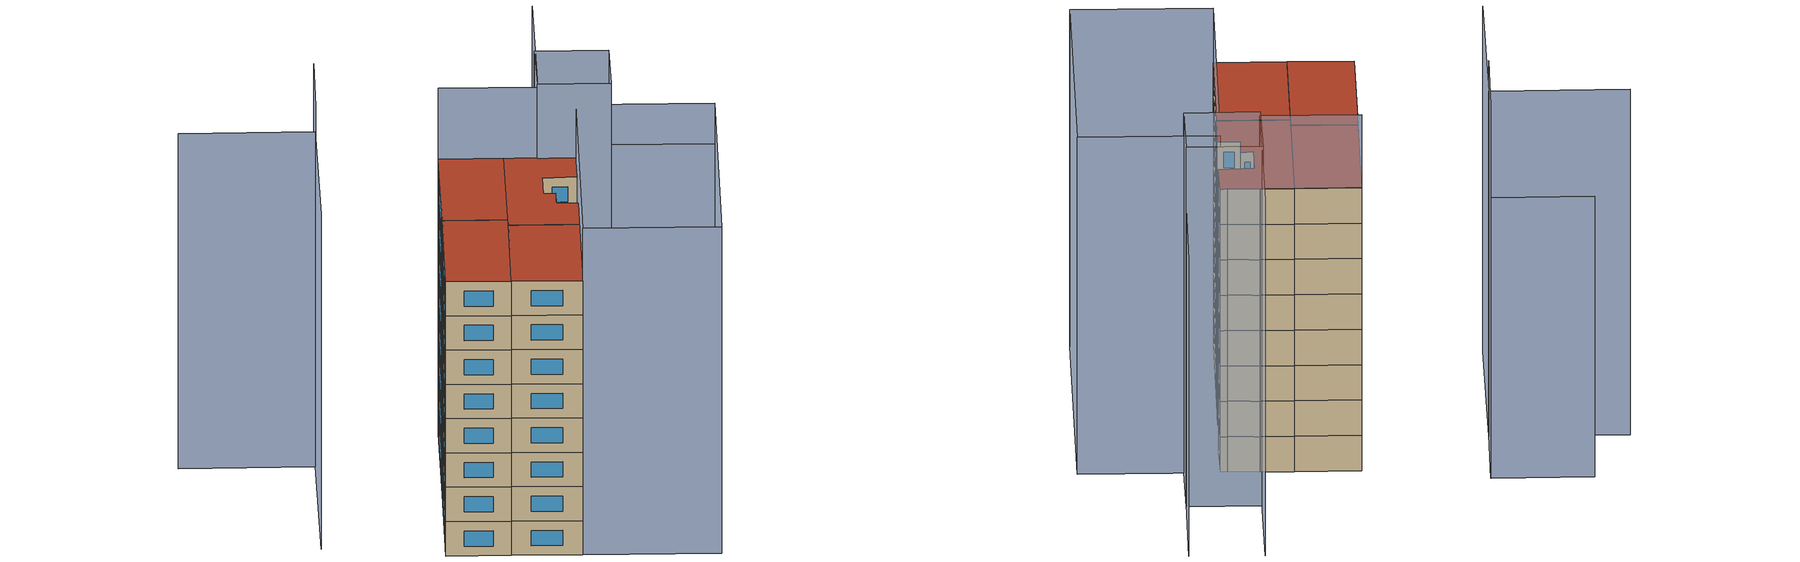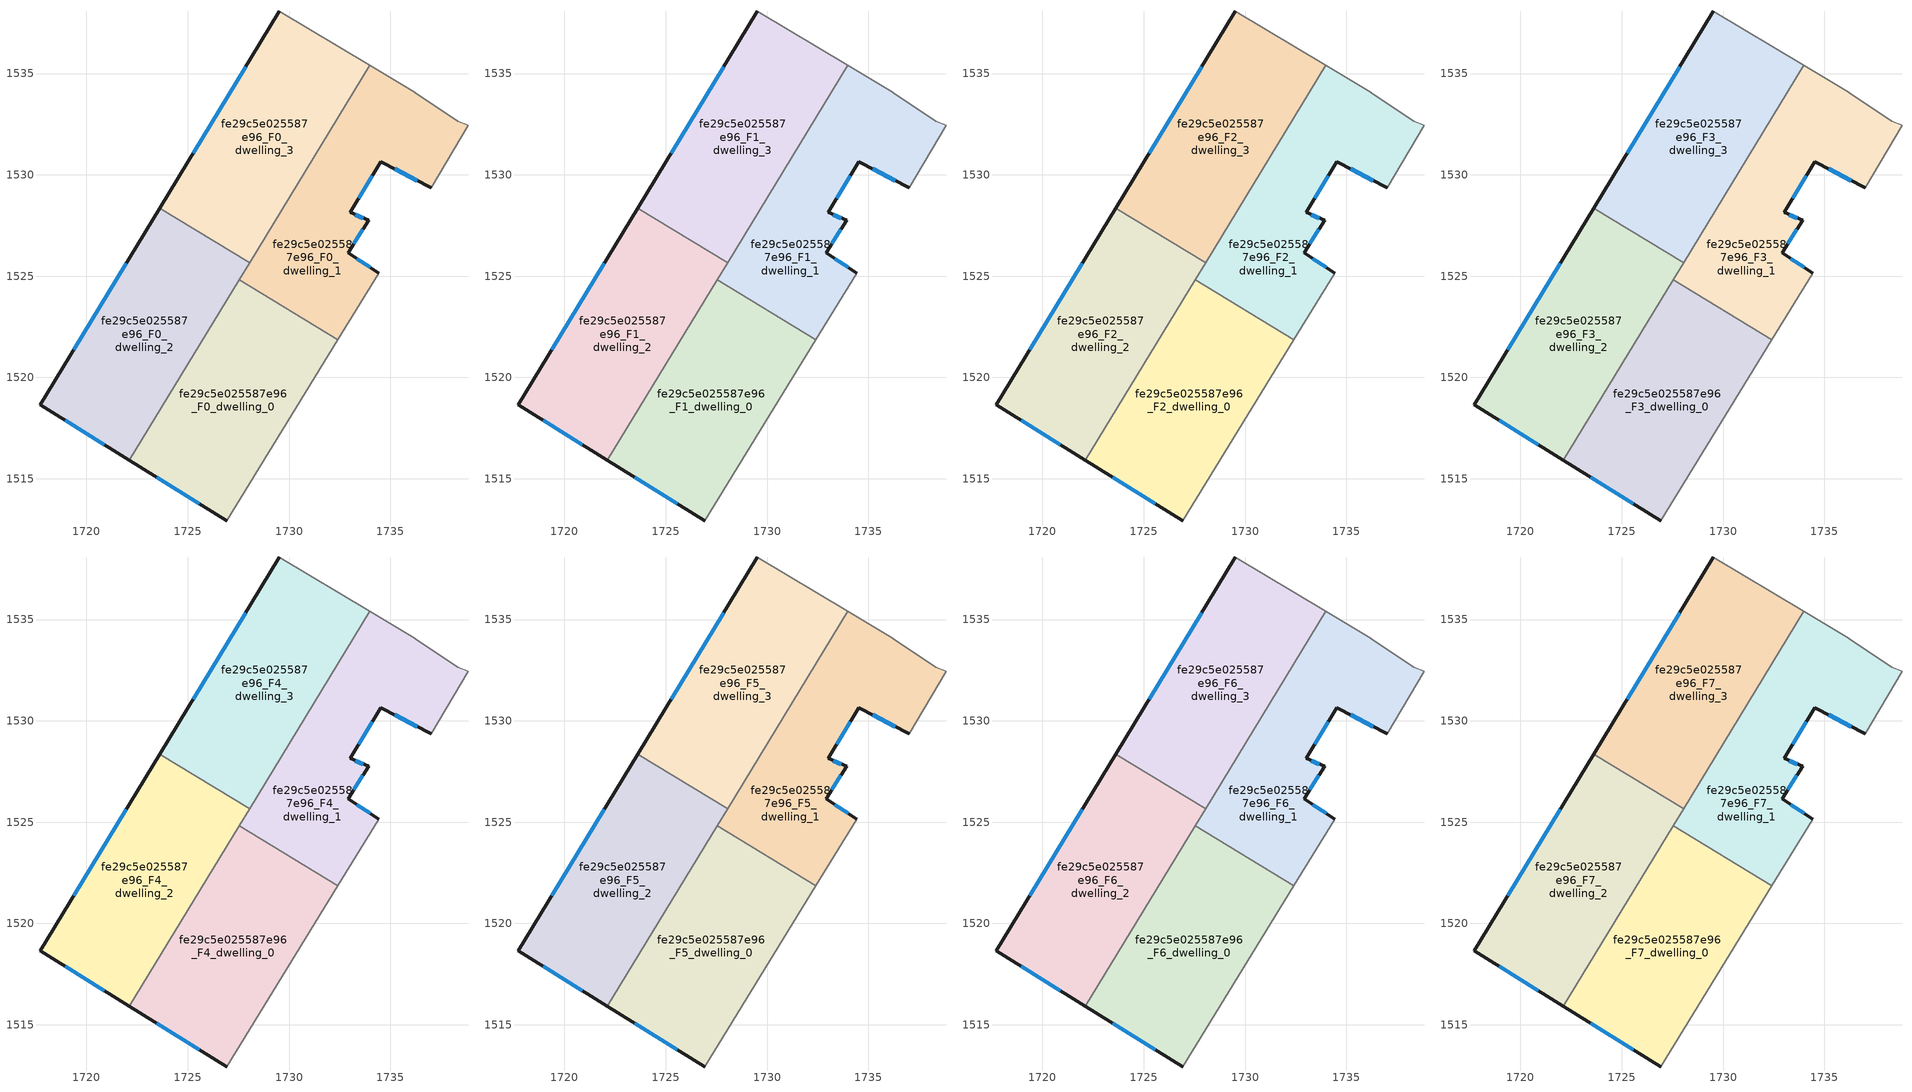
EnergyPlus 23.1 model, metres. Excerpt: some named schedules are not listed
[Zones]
fe29c5e025587e96_F0_dwelling_0
 floor ground (EU_floor_Construction): 1732.4,1521.86 1726.91,1512.94 1722.12,1515.91 1727.54,1524.81 z0
 wall outside (EU_wall_Construction): 1722.12,1515.91 1726.91,1512.94 z0:3
 wall adiabatic (EU_wall_Construction): 1726.91,1512.94 1732.4,1521.86 z0:3
 wall to fe29c5e025587e96_F0_dwelling_1 (EU_wall_Construction): 1732.4,1521.86 1727.54,1524.81 z0:3
 wall to fe29c5e025587e96_F0_dwelling_2 (EU_wall_Construction): 1727.54,1524.81 1722.12,1515.91 z0:3
 window (EU_Window_Construction): 1723.46,1515.08 1725.57,1513.78 z0.84:2.16
fe29c5e025587e96_F0_dwelling_1
 floor ground (EU_floor_Construction): 1738.33,1532.65 1738.83,1532.45 1737.03,1529.35 1734.52,1530.65 1733.02,1528.15 1733.92,1527.75 1732.92,1526.15 1734.42,1525.15 1732.4,1521.86 1727.54,1524.81 1733.98,1535.4 1736.2,1534.07 1736.23,1534.06 z0
 wall outside (EU_wall_Construction): 1734.42,1525.15 1732.92,1526.15 1733.92,1527.75 1733.02,1528.15 1734.52,1530.65 1737.03,1529.35 z0:3
 wall adiabatic (EU_wall_Construction): 1737.03,1529.35 1738.83,1532.45 1738.33,1532.65 1736.23,1534.06 1736.2,1534.07 1733.98,1535.4 / 1732.4,1521.86 1734.42,1525.15 z0:3
 wall to fe29c5e025587e96_F0_dwelling_3 (EU_wall_Construction): 1733.98,1535.4 1728.05,1525.66 z0:3
 wall to fe29c5e025587e96_F0_dwelling_2 (EU_wall_Construction): 1728.05,1525.65 1727.54,1524.81 z0:3
 window (EU_Window_Construction): 1735.22,1530.29 1736.32,1529.72 / 1733.44,1528.85 1734.1,1529.95 / 1733.67,1527.86 1733.27,1528.04 / 1733.2,1526.6 1733.64,1527.3 / 1734,1525.43 1733.34,1525.87 z0.84:2.16
fe29c5e025587e96_F0_dwelling_2
 floor ground (EU_floor_Construction): 1728.05,1525.66 1722.12,1515.91 1717.71,1518.65 1723.61,1528.36 z0
 wall outside (EU_wall_Construction): 1723.61,1528.36 1717.71,1518.65 1722.12,1515.91 z0:3
 wall to fe29c5e025587e96_F0_dwelling_3 (EU_wall_Construction): 1728.05,1525.66 1723.61,1528.36 z0:3
 window (EU_Window_Construction): 1721.96,1525.64 1719.36,1521.37 / 1718.94,1517.88 1720.89,1516.68 z0.84:2.16
fe29c5e025587e96_F0_dwelling_3
 floor ground (EU_floor_Construction): 1733.98,1535.4 1728.05,1525.66 1723.61,1528.36 1729.52,1538.06 z0
 wall outside (EU_wall_Construction): 1729.52,1538.06 1723.61,1528.36 z0:3
 wall adiabatic (EU_wall_Construction): 1733.98,1535.4 1729.52,1538.06 z0:3
 window (EU_Window_Construction): 1727.87,1535.34 1725.27,1531.07 z0.84:2.16
fe29c5e025587e96_F1_dwelling_0
 floor to fe29c5e025587e96_F0_dwelling_0 (EU_floor_Construction): 1732.4,1521.86 1726.91,1512.94 1722.12,1515.91 1727.54,1524.81 z3
 wall outside (EU_wall_Construction): 1722.12,1515.91 1726.91,1512.94 z3:6
 wall adiabatic (EU_wall_Construction): 1726.91,1512.94 1732.4,1521.86 z3:6
 wall to fe29c5e025587e96_F1_dwelling_1 (EU_wall_Construction): 1732.4,1521.86 1727.54,1524.81 z3:6
 wall to fe29c5e025587e96_F1_dwelling_2 (EU_wall_Construction): 1727.54,1524.81 1722.12,1515.91 z3:6
 window (EU_Window_Construction): 1723.46,1515.08 1725.57,1513.78 z3.84:5.16
fe29c5e025587e96_F1_dwelling_1
 floor to fe29c5e025587e96_F0_dwelling_1 (EU_floor_Construction): 1738.33,1532.65 1738.83,1532.45 1737.03,1529.35 1734.52,1530.65 1733.02,1528.15 1733.92,1527.75 1732.92,1526.15 1734.42,1525.15 1732.4,1521.86 1727.54,1524.81 1733.98,1535.4 1736.2,1534.07 1736.23,1534.06 z3
 wall outside (EU_wall_Construction): 1734.42,1525.15 1732.92,1526.15 1733.92,1527.75 1733.02,1528.15 1734.52,1530.65 1737.03,1529.35 z3:6
 wall adiabatic (EU_wall_Construction): 1737.03,1529.35 1738.83,1532.45 1738.33,1532.65 1736.23,1534.06 1736.2,1534.07 1733.98,1535.4 / 1732.4,1521.86 1734.42,1525.15 z3:6
 wall to fe29c5e025587e96_F1_dwelling_3 (EU_wall_Construction): 1733.98,1535.4 1728.05,1525.66 z3:6
 wall to fe29c5e025587e96_F1_dwelling_2 (EU_wall_Construction): 1728.05,1525.65 1727.54,1524.81 z3:6
 window (EU_Window_Construction): 1735.22,1530.29 1736.32,1529.72 / 1733.44,1528.85 1734.1,1529.95 / 1733.67,1527.86 1733.27,1528.04 / 1733.2,1526.6 1733.64,1527.3 / 1734,1525.43 1733.34,1525.87 z3.84:5.16
fe29c5e025587e96_F1_dwelling_2
 floor to fe29c5e025587e96_F0_dwelling_2 (EU_floor_Construction): 1728.05,1525.66 1722.12,1515.91 1717.71,1518.65 1723.61,1528.36 z3
 wall outside (EU_wall_Construction): 1723.61,1528.36 1717.71,1518.65 1722.12,1515.91 z3:6
 wall to fe29c5e025587e96_F1_dwelling_3 (EU_wall_Construction): 1728.05,1525.66 1723.61,1528.36 z3:6
 window (EU_Window_Construction): 1721.96,1525.64 1719.36,1521.37 / 1718.94,1517.88 1720.89,1516.68 z3.84:5.16
fe29c5e025587e96_F1_dwelling_3
 floor to fe29c5e025587e96_F0_dwelling_3 (EU_floor_Construction): 1733.98,1535.4 1728.05,1525.66 1723.61,1528.36 1729.52,1538.06 z3
 wall outside (EU_wall_Construction): 1729.52,1538.06 1723.61,1528.36 z3:6
 wall adiabatic (EU_wall_Construction): 1733.98,1535.4 1729.52,1538.06 z3:6
 window (EU_Window_Construction): 1727.87,1535.34 1725.27,1531.07 z3.84:5.16
fe29c5e025587e96_F2_dwelling_0
 floor to fe29c5e025587e96_F1_dwelling_0 (EU_floor_Construction): 1732.4,1521.86 1726.91,1512.94 1722.12,1515.91 1727.54,1524.81 z6
 wall outside (EU_wall_Construction): 1722.12,1515.91 1726.91,1512.94 z6:9
 wall adiabatic (EU_wall_Construction): 1726.91,1512.94 1732.4,1521.86 z6:9
 wall to fe29c5e025587e96_F2_dwelling_1 (EU_wall_Construction): 1732.4,1521.86 1727.54,1524.81 z6:9
 wall to fe29c5e025587e96_F2_dwelling_2 (EU_wall_Construction): 1727.54,1524.81 1722.12,1515.91 z6:9
 window (EU_Window_Construction): 1723.46,1515.08 1725.57,1513.78 z6.84:8.16
fe29c5e025587e96_F2_dwelling_1
 floor to fe29c5e025587e96_F1_dwelling_1 (EU_floor_Construction): 1738.33,1532.65 1738.83,1532.45 1737.03,1529.35 1734.52,1530.65 1733.02,1528.15 1733.92,1527.75 1732.92,1526.15 1734.42,1525.15 1732.4,1521.86 1727.54,1524.81 1733.98,1535.4 1736.2,1534.07 1736.23,1534.06 z6
 wall outside (EU_wall_Construction): 1734.42,1525.15 1732.92,1526.15 1733.92,1527.75 1733.02,1528.15 1734.52,1530.65 1737.03,1529.35 z6:9
 wall adiabatic (EU_wall_Construction): 1737.03,1529.35 1738.83,1532.45 1738.33,1532.65 1736.23,1534.06 1736.2,1534.07 1733.98,1535.4 / 1732.4,1521.86 1734.42,1525.15 z6:9
 wall to fe29c5e025587e96_F2_dwelling_3 (EU_wall_Construction): 1733.98,1535.4 1728.05,1525.66 z6:9
 wall to fe29c5e025587e96_F2_dwelling_2 (EU_wall_Construction): 1728.05,1525.65 1727.54,1524.81 z6:9
 window (EU_Window_Construction): 1735.22,1530.29 1736.32,1529.72 / 1733.44,1528.85 1734.1,1529.95 / 1733.67,1527.86 1733.27,1528.04 / 1733.2,1526.6 1733.64,1527.3 / 1734,1525.43 1733.34,1525.87 z6.84:8.16
fe29c5e025587e96_F2_dwelling_2
 floor to fe29c5e025587e96_F1_dwelling_2 (EU_floor_Construction): 1728.05,1525.66 1722.12,1515.91 1717.71,1518.65 1723.61,1528.36 z6
 wall outside (EU_wall_Construction): 1723.61,1528.36 1717.71,1518.65 1722.12,1515.91 z6:9
 wall to fe29c5e025587e96_F2_dwelling_3 (EU_wall_Construction): 1728.05,1525.66 1723.61,1528.36 z6:9
 window (EU_Window_Construction): 1721.96,1525.64 1719.36,1521.37 / 1718.94,1517.88 1720.89,1516.68 z6.84:8.16
fe29c5e025587e96_F2_dwelling_3
 floor to fe29c5e025587e96_F1_dwelling_3 (EU_floor_Construction): 1733.98,1535.4 1728.05,1525.66 1723.61,1528.36 1729.52,1538.06 z6
 wall outside (EU_wall_Construction): 1729.52,1538.06 1723.61,1528.36 z6:9
 wall adiabatic (EU_wall_Construction): 1733.98,1535.4 1729.52,1538.06 z6:9
 window (EU_Window_Construction): 1727.87,1535.34 1725.27,1531.07 z6.84:8.16
fe29c5e025587e96_F3_dwelling_0
 floor to fe29c5e025587e96_F2_dwelling_0 (EU_floor_Construction): 1732.4,1521.86 1726.91,1512.94 1722.12,1515.91 1727.54,1524.81 z9
 wall outside (EU_wall_Construction): 1722.12,1515.91 1726.91,1512.94 z9:12
 wall adiabatic (EU_wall_Construction): 1726.91,1512.94 1732.4,1521.86 z9:12
 wall to fe29c5e025587e96_F3_dwelling_1 (EU_wall_Construction): 1732.4,1521.86 1727.54,1524.81 z9:12
 wall to fe29c5e025587e96_F3_dwelling_2 (EU_wall_Construction): 1727.54,1524.81 1722.12,1515.91 z9:12
 window (EU_Window_Construction): 1723.46,1515.08 1725.57,1513.78 z9.84:11.16
fe29c5e025587e96_F3_dwelling_1
 floor to fe29c5e025587e96_F2_dwelling_1 (EU_floor_Construction): 1738.33,1532.65 1738.83,1532.45 1737.03,1529.35 1734.52,1530.65 1733.02,1528.15 1733.92,1527.75 1732.92,1526.15 1734.42,1525.15 1732.4,1521.86 1727.54,1524.81 1733.98,1535.4 1736.2,1534.07 1736.23,1534.06 z9
 wall outside (EU_wall_Construction): 1734.42,1525.15 1732.92,1526.15 1733.92,1527.75 1733.02,1528.15 1734.52,1530.65 1737.03,1529.35 z9:12
 wall adiabatic (EU_wall_Construction): 1737.03,1529.35 1738.83,1532.45 1738.33,1532.65 1736.23,1534.06 1736.2,1534.07 1733.98,1535.4 / 1732.4,1521.86 1734.42,1525.15 z9:12
 wall to fe29c5e025587e96_F3_dwelling_3 (EU_wall_Construction): 1733.98,1535.4 1728.05,1525.66 z9:12
 wall to fe29c5e025587e96_F3_dwelling_2 (EU_wall_Construction): 1728.05,1525.65 1727.54,1524.81 z9:12
 window (EU_Window_Construction): 1735.22,1530.29 1736.32,1529.72 / 1733.44,1528.85 1734.1,1529.95 / 1733.67,1527.86 1733.27,1528.04 / 1733.2,1526.6 1733.64,1527.3 / 1734,1525.43 1733.34,1525.87 z9.84:11.16
fe29c5e025587e96_F3_dwelling_2
 floor to fe29c5e025587e96_F2_dwelling_2 (EU_floor_Construction): 1728.05,1525.66 1722.12,1515.91 1717.71,1518.65 1723.61,1528.36 z9
 wall outside (EU_wall_Construction): 1723.61,1528.36 1717.71,1518.65 1722.12,1515.91 z9:12
 wall to fe29c5e025587e96_F3_dwelling_3 (EU_wall_Construction): 1728.05,1525.66 1723.61,1528.36 z9:12
 window (EU_Window_Construction): 1721.96,1525.64 1719.36,1521.37 / 1718.94,1517.88 1720.89,1516.68 z9.84:11.16
fe29c5e025587e96_F3_dwelling_3
 floor to fe29c5e025587e96_F2_dwelling_3 (EU_floor_Construction): 1733.98,1535.4 1728.05,1525.66 1723.61,1528.36 1729.52,1538.06 z9
 wall outside (EU_wall_Construction): 1729.52,1538.06 1723.61,1528.36 z9:12
 wall adiabatic (EU_wall_Construction): 1733.98,1535.4 1729.52,1538.06 z9:12
 window (EU_Window_Construction): 1727.87,1535.34 1725.27,1531.07 z9.84:11.16
fe29c5e025587e96_F4_dwelling_0
 floor to fe29c5e025587e96_F3_dwelling_0 (EU_floor_Construction): 1732.4,1521.86 1726.91,1512.94 1722.12,1515.91 1727.54,1524.81 z12
 wall outside (EU_wall_Construction): 1722.12,1515.91 1726.91,1512.94 z12:15
 wall adiabatic (EU_wall_Construction): 1726.91,1512.94 1732.4,1521.86 z12:15
 wall to fe29c5e025587e96_F4_dwelling_1 (EU_wall_Construction): 1732.4,1521.86 1727.54,1524.81 z12:15
 wall to fe29c5e025587e96_F4_dwelling_2 (EU_wall_Construction): 1727.54,1524.81 1722.12,1515.91 z12:15
 window (EU_Window_Construction): 1723.46,1515.08 1725.57,1513.78 z12.84:14.16
fe29c5e025587e96_F4_dwelling_1
 floor to fe29c5e025587e96_F3_dwelling_1 (EU_floor_Construction): 1738.33,1532.65 1738.83,1532.45 1737.03,1529.35 1734.52,1530.65 1733.02,1528.15 1733.92,1527.75 1732.92,1526.15 1734.42,1525.15 1732.4,1521.86 1727.54,1524.81 1733.98,1535.4 1736.2,1534.07 1736.23,1534.06 z12
 wall outside (EU_wall_Construction): 1734.42,1525.15 1732.92,1526.15 1733.92,1527.75 1733.02,1528.15 1734.52,1530.65 1737.03,1529.35 z12:15
 wall adiabatic (EU_wall_Construction): 1737.03,1529.35 1738.83,1532.45 1738.33,1532.65 1736.23,1534.06 1736.2,1534.07 1733.98,1535.4 / 1732.4,1521.86 1734.42,1525.15 z12:15
 wall to fe29c5e025587e96_F4_dwelling_3 (EU_wall_Construction): 1733.98,1535.4 1728.05,1525.66 z12:15
 wall to fe29c5e025587e96_F4_dwelling_2 (EU_wall_Construction): 1728.05,1525.65 1727.54,1524.81 z12:15
 window (EU_Window_Construction): 1735.22,1530.29 1736.32,1529.72 / 1733.44,1528.85 1734.1,1529.95 / 1733.67,1527.86 1733.27,1528.04 / 1733.2,1526.6 1733.64,1527.3 / 1734,1525.43 1733.34,1525.87 z12.84:14.16
fe29c5e025587e96_F4_dwelling_2
 floor to fe29c5e025587e96_F3_dwelling_2 (EU_floor_Construction): 1728.05,1525.66 1722.12,1515.91 1717.71,1518.65 1723.61,1528.36 z12
 wall outside (EU_wall_Construction): 1723.61,1528.36 1717.71,1518.65 1722.12,1515.91 z12:15
 wall to fe29c5e025587e96_F4_dwelling_3 (EU_wall_Construction): 1728.05,1525.66 1723.61,1528.36 z12:15
 window (EU_Window_Construction): 1721.96,1525.64 1719.36,1521.37 / 1718.94,1517.88 1720.89,1516.68 z12.84:14.16
fe29c5e025587e96_F4_dwelling_3
 floor to fe29c5e025587e96_F3_dwelling_3 (EU_floor_Construction): 1733.98,1535.4 1728.05,1525.66 1723.61,1528.36 1729.52,1538.06 z12
 wall outside (EU_wall_Construction): 1729.52,1538.06 1723.61,1528.36 z12:15
 wall adiabatic (EU_wall_Construction): 1733.98,1535.4 1729.52,1538.06 z12:15
 window (EU_Window_Construction): 1727.87,1535.34 1725.27,1531.07 z12.84:14.16
fe29c5e025587e96_F5_dwelling_0
 floor to fe29c5e025587e96_F4_dwelling_0 (EU_floor_Construction): 1732.4,1521.86 1726.91,1512.94 1722.12,1515.91 1727.54,1524.81 z15
 wall outside (EU_wall_Construction): 1722.12,1515.91 1726.91,1512.94 z15:18
 wall adiabatic (EU_wall_Construction): 1726.91,1512.94 1732.4,1521.86 z15:18
 wall to fe29c5e025587e96_F5_dwelling_1 (EU_wall_Construction): 1732.4,1521.86 1727.54,1524.81 z15:18
 wall to fe29c5e025587e96_F5_dwelling_2 (EU_wall_Construction): 1727.54,1524.81 1722.12,1515.91 z15:18
 window (EU_Window_Construction): 1723.46,1515.08 1725.57,1513.78 z15.84:17.16
fe29c5e025587e96_F5_dwelling_1
 floor to fe29c5e025587e96_F4_dwelling_1 (EU_floor_Construction): 1738.33,1532.65 1738.83,1532.45 1737.03,1529.35 1734.52,1530.65 1733.02,1528.15 1733.92,1527.75 1732.92,1526.15 1734.42,1525.15 1732.4,1521.86 1727.54,1524.81 1733.98,1535.4 1736.2,1534.07 1736.23,1534.06 z15
 wall outside (EU_wall_Construction): 1734.42,1525.15 1732.92,1526.15 1733.92,1527.75 1733.02,1528.15 1734.52,1530.65 1737.03,1529.35 z15:18
 wall adiabatic (EU_wall_Construction): 1737.03,1529.35 1738.83,1532.45 1738.33,1532.65 1736.23,1534.06 1736.2,1534.07 1733.98,1535.4 / 1732.4,1521.86 1734.42,1525.15 z15:18
 wall to fe29c5e025587e96_F5_dwelling_3 (EU_wall_Construction): 1733.98,1535.4 1728.05,1525.66 z15:18
 wall to fe29c5e025587e96_F5_dwelling_2 (EU_wall_Construction): 1728.05,1525.65 1727.54,1524.81 z15:18
 window (EU_Window_Construction): 1735.22,1530.29 1736.32,1529.72 / 1733.44,1528.85 1734.1,1529.95 / 1733.67,1527.86 1733.27,1528.04 / 1733.2,1526.6 1733.64,1527.3 / 1734,1525.43 1733.34,1525.87 z15.84:17.16
fe29c5e025587e96_F5_dwelling_2
 floor to fe29c5e025587e96_F4_dwelling_2 (EU_floor_Construction): 1728.05,1525.66 1722.12,1515.91 1717.71,1518.65 1723.61,1528.36 z15
 wall outside (EU_wall_Construction): 1723.61,1528.36 1717.71,1518.65 1722.12,1515.91 z15:18
 wall to fe29c5e025587e96_F5_dwelling_3 (EU_wall_Construction): 1728.05,1525.66 1723.61,1528.36 z15:18
 window (EU_Window_Construction): 1721.96,1525.64 1719.36,1521.37 / 1718.94,1517.88 1720.89,1516.68 z15.84:17.16
fe29c5e025587e96_F5_dwelling_3
 floor to fe29c5e025587e96_F4_dwelling_3 (EU_floor_Construction): 1733.98,1535.4 1728.05,1525.66 1723.61,1528.36 1729.52,1538.06 z15
 wall outside (EU_wall_Construction): 1729.52,1538.06 1723.61,1528.36 z15:18
 wall adiabatic (EU_wall_Construction): 1733.98,1535.4 1729.52,1538.06 z15:18
 window (EU_Window_Construction): 1727.87,1535.34 1725.27,1531.07 z15.84:17.16
fe29c5e025587e96_F6_dwelling_0
 floor to fe29c5e025587e96_F5_dwelling_0 (EU_floor_Construction): 1732.4,1521.86 1726.91,1512.94 1722.12,1515.91 1727.54,1524.81 z18
 wall outside (EU_wall_Construction): 1722.12,1515.91 1726.91,1512.94 z18:21
 wall adiabatic (EU_wall_Construction): 1726.91,1512.94 1732.4,1521.86 z18:21
 wall to fe29c5e025587e96_F6_dwelling_1 (EU_wall_Construction): 1732.4,1521.86 1727.54,1524.81 z18:21
 wall to fe29c5e025587e96_F6_dwelling_2 (EU_wall_Construction): 1727.54,1524.81 1722.12,1515.91 z18:21
 window (EU_Window_Construction): 1723.46,1515.08 1725.57,1513.78 z18.84:20.16
fe29c5e025587e96_F6_dwelling_1
 floor to fe29c5e025587e96_F5_dwelling_1 (EU_floor_Construction): 1738.33,1532.65 1738.83,1532.45 1737.03,1529.35 1734.52,1530.65 1733.02,1528.15 1733.92,1527.75 1732.92,1526.15 1734.42,1525.15 1732.4,1521.86 1727.54,1524.81 1733.98,1535.4 1736.2,1534.07 1736.23,1534.06 z18
 wall outside (EU_wall_Construction): 1734.42,1525.15 1732.92,1526.15 1733.92,1527.75 1733.02,1528.15 1734.52,1530.65 1737.03,1529.35 z18:21
 wall adiabatic (EU_wall_Construction): 1737.03,1529.35 1738.83,1532.45 1738.33,1532.65 1736.23,1534.06 1736.2,1534.07 1733.98,1535.4 / 1732.4,1521.86 1734.42,1525.15 z18:21
 wall to fe29c5e025587e96_F6_dwelling_3 (EU_wall_Construction): 1733.98,1535.4 1728.05,1525.66 z18:21
 wall to fe29c5e025587e96_F6_dwelling_2 (EU_wall_Construction): 1728.05,1525.65 1727.54,1524.81 z18:21
 window (EU_Window_Construction): 1735.22,1530.29 1736.32,1529.72 / 1733.44,1528.85 1734.1,1529.95 / 1733.67,1527.86 1733.27,1528.04 / 1733.2,1526.6 1733.64,1527.3 / 1734,1525.43 1733.34,1525.87 z18.84:20.16
fe29c5e025587e96_F6_dwelling_2
 floor to fe29c5e025587e96_F5_dwelling_2 (EU_floor_Construction): 1728.05,1525.66 1722.12,1515.91 1717.71,1518.65 1723.61,1528.36 z18
 wall outside (EU_wall_Construction): 1723.61,1528.36 1717.71,1518.65 1722.12,1515.91 z18:21
 wall to fe29c5e025587e96_F6_dwelling_3 (EU_wall_Construction): 1728.05,1525.66 1723.61,1528.36 z18:21
 window (EU_Window_Construction): 1721.96,1525.64 1719.36,1521.37 / 1718.94,1517.88 1720.89,1516.68 z18.84:20.16
fe29c5e025587e96_F6_dwelling_3
 floor to fe29c5e025587e96_F5_dwelling_3 (EU_floor_Construction): 1733.98,1535.4 1728.05,1525.66 1723.61,1528.36 1729.52,1538.06 z18
 wall outside (EU_wall_Construction): 1729.52,1538.06 1723.61,1528.36 z18:21
 wall adiabatic (EU_wall_Construction): 1733.98,1535.4 1729.52,1538.06 z18:21
 window (EU_Window_Construction): 1727.87,1535.34 1725.27,1531.07 z18.84:20.16
fe29c5e025587e96_F7_dwelling_0
 floor to fe29c5e025587e96_F6_dwelling_0 (EU_floor_Construction): 1732.4,1521.86 1726.91,1512.94 1722.12,1515.91 1727.54,1524.81 z21
 wall outside (EU_wall_Construction): 1722.12,1515.91 1726.91,1512.94 z21:24
 wall adiabatic (EU_wall_Construction): 1726.91,1512.94 1732.4,1521.86 z21:24
 wall to fe29c5e025587e96_F7_dwelling_1 (EU_wall_Construction): 1732.4,1521.86 1727.54,1524.81 z21:24
 wall to fe29c5e025587e96_F7_dwelling_2 (EU_wall_Construction): 1727.54,1524.81 1722.12,1515.91 z21:24
 window (EU_Window_Construction): 1723.46,1515.08 1725.57,1513.78 z21.84:23.16
 roof outside (EU_roof_Construction): 1726.91,1512.94 1732.4,1521.86 1727.54,1524.81 1722.12,1515.91 z24
fe29c5e025587e96_F7_dwelling_1
 floor to fe29c5e025587e96_F6_dwelling_1 (EU_floor_Construction): 1738.33,1532.65 1738.83,1532.45 1737.03,1529.35 1734.52,1530.65 1733.02,1528.15 1733.92,1527.75 1732.92,1526.15 1734.42,1525.15 1732.4,1521.86 1727.54,1524.81 1733.98,1535.4 1736.2,1534.07 1736.23,1534.06 z21
 wall outside (EU_wall_Construction): 1734.42,1525.15 1732.92,1526.15 1733.92,1527.75 1733.02,1528.15 1734.52,1530.65 1737.03,1529.35 z21:24
 wall adiabatic (EU_wall_Construction): 1737.03,1529.35 1738.83,1532.45 1738.33,1532.65 1736.23,1534.06 1736.2,1534.07 1733.98,1535.4 / 1732.4,1521.86 1734.42,1525.15 z21:24
 wall to fe29c5e025587e96_F7_dwelling_3 (EU_wall_Construction): 1733.98,1535.4 1728.05,1525.66 z21:24
 wall to fe29c5e025587e96_F7_dwelling_2 (EU_wall_Construction): 1728.05,1525.65 1727.54,1524.81 z21:24
 window (EU_Window_Construction): 1735.22,1530.29 1736.32,1529.72 / 1733.44,1528.85 1734.1,1529.95 / 1733.67,1527.86 1733.27,1528.04 / 1733.2,1526.6 1733.64,1527.3 / 1734,1525.43 1733.34,1525.87 z21.84:23.16
 roof outside (EU_roof_Construction): 1734.42,1525.15 1732.92,1526.15 1733.92,1527.75 1733.02,1528.15 1734.52,1530.65 1737.03,1529.35 1738.83,1532.45 1738.33,1532.65 1736.23,1534.06 1736.2,1534.07 1733.98,1535.4 1727.54,1524.81 1732.4,1521.86 z24
fe29c5e025587e96_F7_dwelling_2
 floor to fe29c5e025587e96_F6_dwelling_2 (EU_floor_Construction): 1728.05,1525.66 1722.12,1515.91 1717.71,1518.65 1723.61,1528.36 z21
 wall outside (EU_wall_Construction): 1723.61,1528.36 1717.71,1518.65 1722.12,1515.91 z21:24
 wall to fe29c5e025587e96_F7_dwelling_3 (EU_wall_Construction): 1728.05,1525.66 1723.61,1528.36 z21:24
 window (EU_Window_Construction): 1721.96,1525.64 1719.36,1521.37 / 1718.94,1517.88 1720.89,1516.68 z21.84:23.16
 roof outside (EU_roof_Construction): 1722.12,1515.91 1728.05,1525.66 1723.61,1528.36 1717.71,1518.65 z24
fe29c5e025587e96_F7_dwelling_3
 floor to fe29c5e025587e96_F6_dwelling_3 (EU_floor_Construction): 1733.98,1535.4 1728.05,1525.66 1723.61,1528.36 1729.52,1538.06 z21
 wall outside (EU_wall_Construction): 1729.52,1538.06 1723.61,1528.36 z21:24
 wall adiabatic (EU_wall_Construction): 1733.98,1535.4 1729.52,1538.06 z21:24
 window (EU_Window_Construction): 1727.87,1535.34 1725.27,1531.07 z21.84:23.16
 roof outside (EU_roof_Construction): 1728.05,1525.66 1733.98,1535.4 1729.52,1538.06 1723.61,1528.36 z24
shading: 1748.23,1526.75 1736.3,1507.21 / 1736.3,1507.21 1726.91,1512.94 / 1726.91,1512.94 1738.84,1532.48 / 1738.84,1532.48 1748.23,1526.75 z0:28.6; 1708.72,1543.78 1718.01,1538.16 / 1718.01,1538.16 1710.1,1525.06 z0:29.3; 1744.37,1536.21 1741.22,1530.93 / 1741.22,1530.93 1736.16,1533.95 / 1736.16,1533.95 1739.31,1539.23 / 1739.31,1539.23 1744.37,1536.21 z0:30.5; 1748.19,1526.67 1741.16,1530.99 / 1741.16,1530.99 1749.01,1543.77 z0:25.1; 1744.06,1546.9 1736.25,1533.99 / 1736.25,1533.99 1729.52,1538.06 z0:30.2; 1721.99,1544.58 1717.84,1537.88 z0:31.7; 1721.92,1544.57 1715.11,1548.66 z0:23.8
[Building]
EU S2 Campaign: North Axis=0; Terrain=City; Solar Distribution=FullExterior
[Site:Location]
Lyon-Bron: Latitude=45.75; Longitude=5; Time Zone=1; Elevation=198
[SizingPeriod:WeatherFileDays]
AnnualSizingPeriod: Begin Month=1; Begin Day of Month=1; End Month=12; End Day of Month=31; Day of Week for Start Day=Monday; Use Weather File Daylight Saving Period=No; Use Weather File Rain and Snow Indicators=No
[MATERIAL]
EU_InternalMass_Material: Roughness=MediumRough; Thickness=0.1; Conductivity=1; Density=1800; Specific Heat=900; Thermal Absorptance=0.9; Solar Absorptance=0.7; Visible Absorptance=0.7
[MATERIAL:NOMASS] Roughness=MediumRough; Thermal Absorptance=0.9; Solar Absorptance=0.7; Visible Absorptance=0.7
Name | Thermal Resistance
EU_wall_NoMass | 0.776494
EU_roof_NoMass | 0.486893
EU_floor_NoMass | 0.421597
[WINDOWMATERIAL:SIMPLEGLAZINGSYSTEM]
EU_Window_SimpleGlazing: UFactor=4.24961; Solar Heat Gain Coefficient=0.83; Visible Transmittance=0.83
[CONSTRUCTION]
EU_wall_Construction: EU_wall_NoMass
EU_roof_Construction: EU_roof_NoMass
EU_floor_Construction: EU_floor_NoMass
EU_Window_Construction: EU_Window_SimpleGlazing
EU_InternalMass_Construction: EU_InternalMass_Material
[ZONE] Type=1; Multiplier=1; Ceiling Height=autocalculate; Floor Area=autocalculate; Part of Total Floor Area=Yes
Name | Volume
fe29c5e025587e96_F0_dwelling_0; fe29c5e025587e96_F1_dwelling_0; fe29c5e025587e96_F2_dwelling_0; fe29c5e025587e96_F3_dwelling_0; fe29c5e025587e96_F4_dwelling_0; fe29c5e025587e96_F5_dwelling_0; fe29c5e025587e96_F6_dwelling_0; fe29c5e025587e96_F7_dwelling_0 | 177.319
fe29c5e025587e96_F0_dwelling_1; fe29c5e025587e96_F1_dwelling_1; fe29c5e025587e96_F2_dwelling_1; fe29c5e025587e96_F3_dwelling_1; fe29c5e025587e96_F4_dwelling_1; fe29c5e025587e96_F5_dwelling_1; fe29c5e025587e96_F6_dwelling_1; fe29c5e025587e96_F7_dwelling_1 | 177.333
fe29c5e025587e96_F0_dwelling_2; fe29c5e025587e96_F1_dwelling_2; fe29c5e025587e96_F2_dwelling_2; fe29c5e025587e96_F3_dwelling_2; fe29c5e025587e96_F4_dwelling_2; fe29c5e025587e96_F5_dwelling_2; fe29c5e025587e96_F6_dwelling_2; fe29c5e025587e96_F7_dwelling_2; fe29c5e025587e96_F0_dwelling_3; fe29c5e025587e96_F1_dwelling_3; fe29c5e025587e96_F2_dwelling_3; fe29c5e025587e96_F3_dwelling_3; fe29c5e025587e96_F4_dwelling_3; fe29c5e025587e96_F5_dwelling_3; fe29c5e025587e96_F6_dwelling_3; fe29c5e025587e96_F7_dwelling_3 | 177.329
[INTERNALMASS] Construction=EU_InternalMass_Construction
Name | Zone or ZoneList | Surface Area
fe29c5e025587e96_F0_dwelling_0_EU_InternalMass | fe29c5e025587e96_F0_dwelling_0 | 59.1081
fe29c5e025587e96_F0_dwelling_1_EU_InternalMass | fe29c5e025587e96_F0_dwelling_1 | 59.111
fe29c5e025587e96_F0_dwelling_2_EU_InternalMass | fe29c5e025587e96_F0_dwelling_2 | 59.1111
fe29c5e025587e96_F0_dwelling_3_EU_InternalMass | fe29c5e025587e96_F0_dwelling_3 | 59.1088
fe29c5e025587e96_F1_dwelling_0_EU_InternalMass | fe29c5e025587e96_F1_dwelling_0 | 59.1081
fe29c5e025587e96_F1_dwelling_1_EU_InternalMass | fe29c5e025587e96_F1_dwelling_1 | 59.111
fe29c5e025587e96_F1_dwelling_2_EU_InternalMass | fe29c5e025587e96_F1_dwelling_2 | 59.1111
fe29c5e025587e96_F1_dwelling_3_EU_InternalMass | fe29c5e025587e96_F1_dwelling_3 | 59.1088
fe29c5e025587e96_F2_dwelling_0_EU_InternalMass | fe29c5e025587e96_F2_dwelling_0 | 59.1081
fe29c5e025587e96_F2_dwelling_1_EU_InternalMass | fe29c5e025587e96_F2_dwelling_1 | 59.111
fe29c5e025587e96_F2_dwelling_2_EU_InternalMass | fe29c5e025587e96_F2_dwelling_2 | 59.1111
fe29c5e025587e96_F2_dwelling_3_EU_InternalMass | fe29c5e025587e96_F2_dwelling_3 | 59.1088
fe29c5e025587e96_F3_dwelling_0_EU_InternalMass | fe29c5e025587e96_F3_dwelling_0 | 59.1081
fe29c5e025587e96_F3_dwelling_1_EU_InternalMass | fe29c5e025587e96_F3_dwelling_1 | 59.111
fe29c5e025587e96_F3_dwelling_2_EU_InternalMass | fe29c5e025587e96_F3_dwelling_2 | 59.1111
fe29c5e025587e96_F3_dwelling_3_EU_InternalMass | fe29c5e025587e96_F3_dwelling_3 | 59.1088
fe29c5e025587e96_F4_dwelling_0_EU_InternalMass | fe29c5e025587e96_F4_dwelling_0 | 59.1081
fe29c5e025587e96_F4_dwelling_1_EU_InternalMass | fe29c5e025587e96_F4_dwelling_1 | 59.111
fe29c5e025587e96_F4_dwelling_2_EU_InternalMass | fe29c5e025587e96_F4_dwelling_2 | 59.1111
fe29c5e025587e96_F4_dwelling_3_EU_InternalMass | fe29c5e025587e96_F4_dwelling_3 | 59.1088
fe29c5e025587e96_F5_dwelling_0_EU_InternalMass | fe29c5e025587e96_F5_dwelling_0 | 59.1081
fe29c5e025587e96_F5_dwelling_1_EU_InternalMass | fe29c5e025587e96_F5_dwelling_1 | 59.111
fe29c5e025587e96_F5_dwelling_2_EU_InternalMass | fe29c5e025587e96_F5_dwelling_2 | 59.1111
fe29c5e025587e96_F5_dwelling_3_EU_InternalMass | fe29c5e025587e96_F5_dwelling_3 | 59.1088
fe29c5e025587e96_F6_dwelling_0_EU_InternalMass | fe29c5e025587e96_F6_dwelling_0 | 59.1081
fe29c5e025587e96_F6_dwelling_1_EU_InternalMass | fe29c5e025587e96_F6_dwelling_1 | 59.111
fe29c5e025587e96_F6_dwelling_2_EU_InternalMass | fe29c5e025587e96_F6_dwelling_2 | 59.1111
fe29c5e025587e96_F6_dwelling_3_EU_InternalMass | fe29c5e025587e96_F6_dwelling_3 | 59.1088
fe29c5e025587e96_F7_dwelling_0_EU_InternalMass | fe29c5e025587e96_F7_dwelling_0 | 59.1081
fe29c5e025587e96_F7_dwelling_1_EU_InternalMass | fe29c5e025587e96_F7_dwelling_1 | 59.111
fe29c5e025587e96_F7_dwelling_2_EU_InternalMass | fe29c5e025587e96_F7_dwelling_2 | 59.1111
fe29c5e025587e96_F7_dwelling_3_EU_InternalMass | fe29c5e025587e96_F7_dwelling_3 | 59.1088
[OTHEREQUIPMENT] Fuel Type=Electricity; Design Level Calculation Method=Watts/Area; Power per Zone Floor Area=1; Fraction Latent=0; Fraction Radiant=0; Fraction Lost=0; Carbon Dioxide Generation Rate=0; EndUse Subcategory=EU_Step8_InternalGains
Name | Zone or ZoneList or Space or SpaceList | Schedule
EU_Step8_InternalGain_fe29c5e025587e96_F0_dwelling_0_f000 | fe29c5e025587e96_F0_dwelling_0 | EU_Step8_GainSchedule_fe29c5e025587e96_F0_dwelling_0_f000
EU_Step8_InternalGain_fe29c5e025587e96_F0_dwelling_1_f000 | fe29c5e025587e96_F0_dwelling_1 | EU_Step8_GainSchedule_fe29c5e025587e96_F0_dwelling_1_f000
EU_Step8_InternalGain_fe29c5e025587e96_F0_dwelling_2_f000 | fe29c5e025587e96_F0_dwelling_2 | EU_Step8_GainSchedule_fe29c5e025587e96_F0_dwelling_2_f000
EU_Step8_InternalGain_fe29c5e025587e96_F0_dwelling_3_f000 | fe29c5e025587e96_F0_dwelling_3 | EU_Step8_GainSchedule_fe29c5e025587e96_F0_dwelling_3_f000
EU_Step8_InternalGain_fe29c5e025587e96_F1_dwelling_0_f000 | fe29c5e025587e96_F1_dwelling_0 | EU_Step8_GainSchedule_fe29c5e025587e96_F1_dwelling_0_f000
EU_Step8_InternalGain_fe29c5e025587e96_F1_dwelling_1_f000 | fe29c5e025587e96_F1_dwelling_1 | EU_Step8_GainSchedule_fe29c5e025587e96_F1_dwelling_1_f000
EU_Step8_InternalGain_fe29c5e025587e96_F1_dwelling_2_f000 | fe29c5e025587e96_F1_dwelling_2 | EU_Step8_GainSchedule_fe29c5e025587e96_F1_dwelling_2_f000
EU_Step8_InternalGain_fe29c5e025587e96_F1_dwelling_3_f000 | fe29c5e025587e96_F1_dwelling_3 | EU_Step8_GainSchedule_fe29c5e025587e96_F1_dwelling_3_f000
EU_Step8_InternalGain_fe29c5e025587e96_F2_dwelling_0_f000 | fe29c5e025587e96_F2_dwelling_0 | EU_Step8_GainSchedule_fe29c5e025587e96_F2_dwelling_0_f000
EU_Step8_InternalGain_fe29c5e025587e96_F2_dwelling_1_f000 | fe29c5e025587e96_F2_dwelling_1 | EU_Step8_GainSchedule_fe29c5e025587e96_F2_dwelling_1_f000
EU_Step8_InternalGain_fe29c5e025587e96_F2_dwelling_2_f000 | fe29c5e025587e96_F2_dwelling_2 | EU_Step8_GainSchedule_fe29c5e025587e96_F2_dwelling_2_f000
EU_Step8_InternalGain_fe29c5e025587e96_F2_dwelling_3_f000 | fe29c5e025587e96_F2_dwelling_3 | EU_Step8_GainSchedule_fe29c5e025587e96_F2_dwelling_3_f000
EU_Step8_InternalGain_fe29c5e025587e96_F3_dwelling_0_f000 | fe29c5e025587e96_F3_dwelling_0 | EU_Step8_GainSchedule_fe29c5e025587e96_F3_dwelling_0_f000
EU_Step8_InternalGain_fe29c5e025587e96_F3_dwelling_1_f000 | fe29c5e025587e96_F3_dwelling_1 | EU_Step8_GainSchedule_fe29c5e025587e96_F3_dwelling_1_f000
EU_Step8_InternalGain_fe29c5e025587e96_F3_dwelling_2_f000 | fe29c5e025587e96_F3_dwelling_2 | EU_Step8_GainSchedule_fe29c5e025587e96_F3_dwelling_2_f000
EU_Step8_InternalGain_fe29c5e025587e96_F3_dwelling_3_f000 | fe29c5e025587e96_F3_dwelling_3 | EU_Step8_GainSchedule_fe29c5e025587e96_F3_dwelling_3_f000
EU_Step8_InternalGain_fe29c5e025587e96_F4_dwelling_0_f000 | fe29c5e025587e96_F4_dwelling_0 | EU_Step8_GainSchedule_fe29c5e025587e96_F4_dwelling_0_f000
EU_Step8_InternalGain_fe29c5e025587e96_F4_dwelling_1_f000 | fe29c5e025587e96_F4_dwelling_1 | EU_Step8_GainSchedule_fe29c5e025587e96_F4_dwelling_1_f000
EU_Step8_InternalGain_fe29c5e025587e96_F4_dwelling_2_f000 | fe29c5e025587e96_F4_dwelling_2 | EU_Step8_GainSchedule_fe29c5e025587e96_F4_dwelling_2_f000
EU_Step8_InternalGain_fe29c5e025587e96_F4_dwelling_3_f000 | fe29c5e025587e96_F4_dwelling_3 | EU_Step8_GainSchedule_fe29c5e025587e96_F4_dwelling_3_f000
EU_Step8_InternalGain_fe29c5e025587e96_F5_dwelling_0_f000 | fe29c5e025587e96_F5_dwelling_0 | EU_Step8_GainSchedule_fe29c5e025587e96_F5_dwelling_0_f000
EU_Step8_InternalGain_fe29c5e025587e96_F5_dwelling_1_f000 | fe29c5e025587e96_F5_dwelling_1 | EU_Step8_GainSchedule_fe29c5e025587e96_F5_dwelling_1_f000
EU_Step8_InternalGain_fe29c5e025587e96_F5_dwelling_2_f000 | fe29c5e025587e96_F5_dwelling_2 | EU_Step8_GainSchedule_fe29c5e025587e96_F5_dwelling_2_f000
EU_Step8_InternalGain_fe29c5e025587e96_F5_dwelling_3_f000 | fe29c5e025587e96_F5_dwelling_3 | EU_Step8_GainSchedule_fe29c5e025587e96_F5_dwelling_3_f000
EU_Step8_InternalGain_fe29c5e025587e96_F6_dwelling_0_f000 | fe29c5e025587e96_F6_dwelling_0 | EU_Step8_GainSchedule_fe29c5e025587e96_F6_dwelling_0_f000
EU_Step8_InternalGain_fe29c5e025587e96_F6_dwelling_1_f000 | fe29c5e025587e96_F6_dwelling_1 | EU_Step8_GainSchedule_fe29c5e025587e96_F6_dwelling_1_f000
EU_Step8_InternalGain_fe29c5e025587e96_F6_dwelling_2_f000 | fe29c5e025587e96_F6_dwelling_2 | EU_Step8_GainSchedule_fe29c5e025587e96_F6_dwelling_2_f000
EU_Step8_InternalGain_fe29c5e025587e96_F6_dwelling_3_f000 | fe29c5e025587e96_F6_dwelling_3 | EU_Step8_GainSchedule_fe29c5e025587e96_F6_dwelling_3_f000
EU_Step8_InternalGain_fe29c5e025587e96_F7_dwelling_0_f000 | fe29c5e025587e96_F7_dwelling_0 | EU_Step8_GainSchedule_fe29c5e025587e96_F7_dwelling_0_f000
EU_Step8_InternalGain_fe29c5e025587e96_F7_dwelling_1_f000 | fe29c5e025587e96_F7_dwelling_1 | EU_Step8_GainSchedule_fe29c5e025587e96_F7_dwelling_1_f000
EU_Step8_InternalGain_fe29c5e025587e96_F7_dwelling_2_f000 | fe29c5e025587e96_F7_dwelling_2 | EU_Step8_GainSchedule_fe29c5e025587e96_F7_dwelling_2_f000
EU_Step8_InternalGain_fe29c5e025587e96_F7_dwelling_3_f000 | fe29c5e025587e96_F7_dwelling_3 | EU_Step8_GainSchedule_fe29c5e025587e96_F7_dwelling_3_f000
[ZONEVENTILATION:DESIGNFLOWRATE] Schedule=EU_AlwaysOn; Design Flow Rate Calculation Method=AirChanges/Hour; Air Changes per Hour=0.693814; Ventilation Type=Natural; Fan Pressure Rise=0; Fan Total Efficiency=1; Constant Term Coefficient=1; Temperature Term Coefficient=0; Velocity Term Coefficient=0; Velocity Squared Term Coefficient=0; Minimum Indoor Temperature=-100; Maximum Indoor Temperature=100; Delta Temperature=-100; Minimum Outdoor Temperature=-100; Maximum Outdoor Temperature=100; Maximum Wind Speed=40
Name | Zone or ZoneList or Space or SpaceList
EU_ConstantAir_fe29c5e025587e96_F0_dwelling_0 | fe29c5e025587e96_F0_dwelling_0
EU_ConstantAir_fe29c5e025587e96_F0_dwelling_1 | fe29c5e025587e96_F0_dwelling_1
EU_ConstantAir_fe29c5e025587e96_F0_dwelling_2 | fe29c5e025587e96_F0_dwelling_2
EU_ConstantAir_fe29c5e025587e96_F0_dwelling_3 | fe29c5e025587e96_F0_dwelling_3
EU_ConstantAir_fe29c5e025587e96_F1_dwelling_0 | fe29c5e025587e96_F1_dwelling_0
EU_ConstantAir_fe29c5e025587e96_F1_dwelling_1 | fe29c5e025587e96_F1_dwelling_1
EU_ConstantAir_fe29c5e025587e96_F1_dwelling_2 | fe29c5e025587e96_F1_dwelling_2
EU_ConstantAir_fe29c5e025587e96_F1_dwelling_3 | fe29c5e025587e96_F1_dwelling_3
EU_ConstantAir_fe29c5e025587e96_F2_dwelling_0 | fe29c5e025587e96_F2_dwelling_0
EU_ConstantAir_fe29c5e025587e96_F2_dwelling_1 | fe29c5e025587e96_F2_dwelling_1
EU_ConstantAir_fe29c5e025587e96_F2_dwelling_2 | fe29c5e025587e96_F2_dwelling_2
EU_ConstantAir_fe29c5e025587e96_F2_dwelling_3 | fe29c5e025587e96_F2_dwelling_3
EU_ConstantAir_fe29c5e025587e96_F3_dwelling_0 | fe29c5e025587e96_F3_dwelling_0
EU_ConstantAir_fe29c5e025587e96_F3_dwelling_1 | fe29c5e025587e96_F3_dwelling_1
EU_ConstantAir_fe29c5e025587e96_F3_dwelling_2 | fe29c5e025587e96_F3_dwelling_2
EU_ConstantAir_fe29c5e025587e96_F3_dwelling_3 | fe29c5e025587e96_F3_dwelling_3
EU_ConstantAir_fe29c5e025587e96_F4_dwelling_0 | fe29c5e025587e96_F4_dwelling_0
EU_ConstantAir_fe29c5e025587e96_F4_dwelling_1 | fe29c5e025587e96_F4_dwelling_1
EU_ConstantAir_fe29c5e025587e96_F4_dwelling_2 | fe29c5e025587e96_F4_dwelling_2
EU_ConstantAir_fe29c5e025587e96_F4_dwelling_3 | fe29c5e025587e96_F4_dwelling_3
EU_ConstantAir_fe29c5e025587e96_F5_dwelling_0 | fe29c5e025587e96_F5_dwelling_0
EU_ConstantAir_fe29c5e025587e96_F5_dwelling_1 | fe29c5e025587e96_F5_dwelling_1
EU_ConstantAir_fe29c5e025587e96_F5_dwelling_2 | fe29c5e025587e96_F5_dwelling_2
EU_ConstantAir_fe29c5e025587e96_F5_dwelling_3 | fe29c5e025587e96_F5_dwelling_3
EU_ConstantAir_fe29c5e025587e96_F6_dwelling_0 | fe29c5e025587e96_F6_dwelling_0
EU_ConstantAir_fe29c5e025587e96_F6_dwelling_1 | fe29c5e025587e96_F6_dwelling_1
EU_ConstantAir_fe29c5e025587e96_F6_dwelling_2 | fe29c5e025587e96_F6_dwelling_2
EU_ConstantAir_fe29c5e025587e96_F6_dwelling_3 | fe29c5e025587e96_F6_dwelling_3
EU_ConstantAir_fe29c5e025587e96_F7_dwelling_0 | fe29c5e025587e96_F7_dwelling_0
EU_ConstantAir_fe29c5e025587e96_F7_dwelling_1 | fe29c5e025587e96_F7_dwelling_1
EU_ConstantAir_fe29c5e025587e96_F7_dwelling_2 | fe29c5e025587e96_F7_dwelling_2
EU_ConstantAir_fe29c5e025587e96_F7_dwelling_3 | fe29c5e025587e96_F7_dwelling_3
[HVACTEMPLATE:ZONE:IDEALLOADSAIRSYSTEM] System Availability Schedule=EU_AlwaysOn; Maximum Heating Supply Air Temperature=50; Minimum Cooling Supply Air Temperature=13; Maximum Heating Supply Air Humidity Ratio=0.0156; Minimum Cooling Supply Air Humidity Ratio=0.0077; Heating Limit=NoLimit; Cooling Limit=NoLimit; Heating Availability Schedule=EU_AlwaysOn; Cooling Availability Schedule=EU_CoolingOff; Dehumidification Control Type=ConstantSensibleHeatRatio; Cooling Sensible Heat Ratio=0.7; Dehumidification Setpoint=60; Humidification Control Type=None; Humidification Setpoint=30; Outdoor Air Method=None; Outdoor Air Flow Rate per Person=0.00944; Outdoor Air Flow Rate per Zone Floor Area=0; Outdoor Air Flow Rate per Zone=0; Demand Controlled Ventilation Type=None; Outdoor Air Economizer Type=NoEconomizer; Heat Recovery Type=None; Sensible Heat Recovery Effectiveness=0.7; Latent Heat Recovery Effectiveness=0.65
Name | Template Thermostat
fe29c5e025587e96_F0_dwelling_0 | EU_HeatOnly_fe29c5e025587e96_F0_dwelling_0
fe29c5e025587e96_F0_dwelling_1 | EU_HeatOnly_fe29c5e025587e96_F0_dwelling_1
fe29c5e025587e96_F0_dwelling_2 | EU_HeatOnly_fe29c5e025587e96_F0_dwelling_2
fe29c5e025587e96_F0_dwelling_3 | EU_HeatOnly_fe29c5e025587e96_F0_dwelling_3
fe29c5e025587e96_F1_dwelling_0 | EU_HeatOnly_fe29c5e025587e96_F1_dwelling_0
fe29c5e025587e96_F1_dwelling_1 | EU_HeatOnly_fe29c5e025587e96_F1_dwelling_1
fe29c5e025587e96_F1_dwelling_2 | EU_HeatOnly_fe29c5e025587e96_F1_dwelling_2
fe29c5e025587e96_F1_dwelling_3 | EU_HeatOnly_fe29c5e025587e96_F1_dwelling_3
fe29c5e025587e96_F2_dwelling_0 | EU_HeatOnly_fe29c5e025587e96_F2_dwelling_0
fe29c5e025587e96_F2_dwelling_1 | EU_HeatOnly_fe29c5e025587e96_F2_dwelling_1
fe29c5e025587e96_F2_dwelling_2 | EU_HeatOnly_fe29c5e025587e96_F2_dwelling_2
fe29c5e025587e96_F2_dwelling_3 | EU_HeatOnly_fe29c5e025587e96_F2_dwelling_3
fe29c5e025587e96_F3_dwelling_0 | EU_HeatOnly_fe29c5e025587e96_F3_dwelling_0
fe29c5e025587e96_F3_dwelling_1 | EU_HeatOnly_fe29c5e025587e96_F3_dwelling_1
fe29c5e025587e96_F3_dwelling_2 | EU_HeatOnly_fe29c5e025587e96_F3_dwelling_2
fe29c5e025587e96_F3_dwelling_3 | EU_HeatOnly_fe29c5e025587e96_F3_dwelling_3
fe29c5e025587e96_F4_dwelling_0 | EU_HeatOnly_fe29c5e025587e96_F4_dwelling_0
fe29c5e025587e96_F4_dwelling_1 | EU_HeatOnly_fe29c5e025587e96_F4_dwelling_1
fe29c5e025587e96_F4_dwelling_2 | EU_HeatOnly_fe29c5e025587e96_F4_dwelling_2
fe29c5e025587e96_F4_dwelling_3 | EU_HeatOnly_fe29c5e025587e96_F4_dwelling_3
fe29c5e025587e96_F5_dwelling_0 | EU_HeatOnly_fe29c5e025587e96_F5_dwelling_0
fe29c5e025587e96_F5_dwelling_1 | EU_HeatOnly_fe29c5e025587e96_F5_dwelling_1
fe29c5e025587e96_F5_dwelling_2 | EU_HeatOnly_fe29c5e025587e96_F5_dwelling_2
fe29c5e025587e96_F5_dwelling_3 | EU_HeatOnly_fe29c5e025587e96_F5_dwelling_3
fe29c5e025587e96_F6_dwelling_0 | EU_HeatOnly_fe29c5e025587e96_F6_dwelling_0
fe29c5e025587e96_F6_dwelling_1 | EU_HeatOnly_fe29c5e025587e96_F6_dwelling_1
fe29c5e025587e96_F6_dwelling_2 | EU_HeatOnly_fe29c5e025587e96_F6_dwelling_2
fe29c5e025587e96_F6_dwelling_3 | EU_HeatOnly_fe29c5e025587e96_F6_dwelling_3
fe29c5e025587e96_F7_dwelling_0 | EU_HeatOnly_fe29c5e025587e96_F7_dwelling_0
fe29c5e025587e96_F7_dwelling_1 | EU_HeatOnly_fe29c5e025587e96_F7_dwelling_1
fe29c5e025587e96_F7_dwelling_2 | EU_HeatOnly_fe29c5e025587e96_F7_dwelling_2
fe29c5e025587e96_F7_dwelling_3 | EU_HeatOnly_fe29c5e025587e96_F7_dwelling_3
[SIZING:ZONE] Zone Cooling Design Supply Air Temperature Input Method=SupplyAirTemperature; Zone Cooling Design Supply Air Temperature=13; Zone Heating Design Supply Air Temperature Input Method=SupplyAirTemperature; Zone Heating Design Supply Air Temperature=50; Zone Cooling Design Supply Air Humidity Ratio=0.008; Zone Heating Design Supply Air Humidity Ratio=0.008; Cooling Design Air Flow Method=DesignDay; Cooling Design Air Flow Rate=0; Cooling Minimum Air Flow per Zone Floor Area=0.000762; Cooling Minimum Air Flow=0; Cooling Minimum Air Flow Fraction=0.2; Heating Design Air Flow Method=DesignDay; Heating Design Air Flow Rate=0; Heating Maximum Air Flow per Zone Floor Area=0.002032; Heating Maximum Air Flow=0.141576; Heating Maximum Air Flow Fraction=0.3; Account for Dedicated Outdoor Air System=No; Dedicated Outdoor Air System Control Strategy=NeutralSupplyAir; Dedicated Outdoor Air Low Setpoint Temperature for Design=autosize; Dedicated Outdoor Air High Setpoint Temperature for Design=autosize; Zone Load Sizing Method=Sensible Load Only No Latent Load; Zone Latent Cooling Design Supply Air Humidity Ratio Input Method=HumidityRatioDifference; Zone Cooling Design Supply Air Humidity Ratio Difference=0.005; Zone Latent Heating Design Supply Air Humidity Ratio Input Method=HumidityRatioDifference; Zone Humidification Design Supply Air Humidity Ratio Difference=0.005
fe29c5e025587e96_F0_dwelling_0; fe29c5e025587e96_F0_dwelling_1; fe29c5e025587e96_F0_dwelling_2; fe29c5e025587e96_F0_dwelling_3; fe29c5e025587e96_F1_dwelling_0; fe29c5e025587e96_F1_dwelling_1; fe29c5e025587e96_F1_dwelling_2; fe29c5e025587e96_F1_dwelling_3; fe29c5e025587e96_F2_dwelling_0; fe29c5e025587e96_F2_dwelling_1; fe29c5e025587e96_F2_dwelling_2; fe29c5e025587e96_F2_dwelling_3; fe29c5e025587e96_F3_dwelling_0; fe29c5e025587e96_F3_dwelling_1; fe29c5e025587e96_F3_dwelling_2; fe29c5e025587e96_F3_dwelling_3; fe29c5e025587e96_F4_dwelling_0; fe29c5e025587e96_F4_dwelling_1; fe29c5e025587e96_F4_dwelling_2; fe29c5e025587e96_F4_dwelling_3; fe29c5e025587e96_F5_dwelling_0; fe29c5e025587e96_F5_dwelling_1; fe29c5e025587e96_F5_dwelling_2; fe29c5e025587e96_F5_dwelling_3; fe29c5e025587e96_F6_dwelling_0; fe29c5e025587e96_F6_dwelling_1; fe29c5e025587e96_F6_dwelling_2; fe29c5e025587e96_F6_dwelling_3; fe29c5e025587e96_F7_dwelling_0; fe29c5e025587e96_F7_dwelling_1; fe29c5e025587e96_F7_dwelling_2; fe29c5e025587e96_F7_dwelling_3
[SCHEDULE:FILE] Column Number=1; Rows to Skip at Top=0; Number of Hours of Data=8760; Column Separator=Comma; Interpolate to Timestep=No; Minutes per Item=60; Adjust Schedule for Daylight Savings=Yes
Name | File
EU_Step8_GainSchedule_fe29c5e025587e96_F0_dwelling_0_f000 | ../../schedules/fe29c5e025587e96/fe29c5e025587e96_F0_dwelling_0_f000_gain.csv
EU_Step8_GainSchedule_fe29c5e025587e96_F0_dwelling_1_f000 | ../../schedules/fe29c5e025587e96/fe29c5e025587e96_F0_dwelling_1_f000_gain.csv
EU_Step8_GainSchedule_fe29c5e025587e96_F0_dwelling_2_f000 | ../../schedules/fe29c5e025587e96/fe29c5e025587e96_F0_dwelling_2_f000_gain.csv
EU_Step8_GainSchedule_fe29c5e025587e96_F0_dwelling_3_f000 | ../../schedules/fe29c5e025587e96/fe29c5e025587e96_F0_dwelling_3_f000_gain.csv
EU_Step8_GainSchedule_fe29c5e025587e96_F1_dwelling_0_f000 | ../../schedules/fe29c5e025587e96/fe29c5e025587e96_F1_dwelling_0_f000_gain.csv
EU_Step8_GainSchedule_fe29c5e025587e96_F1_dwelling_1_f000 | ../../schedules/fe29c5e025587e96/fe29c5e025587e96_F1_dwelling_1_f000_gain.csv
EU_Step8_GainSchedule_fe29c5e025587e96_F1_dwelling_2_f000 | ../../schedules/fe29c5e025587e96/fe29c5e025587e96_F1_dwelling_2_f000_gain.csv
EU_Step8_GainSchedule_fe29c5e025587e96_F1_dwelling_3_f000 | ../../schedules/fe29c5e025587e96/fe29c5e025587e96_F1_dwelling_3_f000_gain.csv
EU_Step8_GainSchedule_fe29c5e025587e96_F2_dwelling_0_f000 | ../../schedules/fe29c5e025587e96/fe29c5e025587e96_F2_dwelling_0_f000_gain.csv
EU_Step8_GainSchedule_fe29c5e025587e96_F2_dwelling_1_f000 | ../../schedules/fe29c5e025587e96/fe29c5e025587e96_F2_dwelling_1_f000_gain.csv
EU_Step8_GainSchedule_fe29c5e025587e96_F2_dwelling_2_f000 | ../../schedules/fe29c5e025587e96/fe29c5e025587e96_F2_dwelling_2_f000_gain.csv
EU_Step8_GainSchedule_fe29c5e025587e96_F2_dwelling_3_f000 | ../../schedules/fe29c5e025587e96/fe29c5e025587e96_F2_dwelling_3_f000_gain.csv
EU_Step8_GainSchedule_fe29c5e025587e96_F3_dwelling_0_f000 | ../../schedules/fe29c5e025587e96/fe29c5e025587e96_F3_dwelling_0_f000_gain.csv
